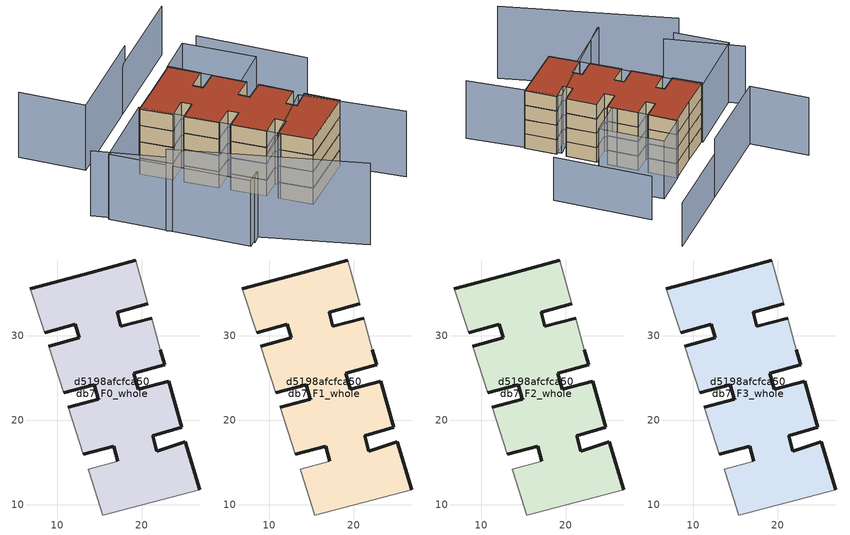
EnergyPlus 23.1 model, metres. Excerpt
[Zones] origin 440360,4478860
d5198afcfca50db7_F0_whole
 floor ground (EU_floor_Construction): 26.84,11.8 25.17,17.43 21.77,16.33 21.29,18.18 24.73,19.17 23.21,24.62 19.56,23.7 19.06,25.55 22.7,26.55 22.2,28.36 21.17,32.06 17.51,31.11 17.06,32.79 20.69,33.82 19.27,38.98 13.24,37.32 6.81,35.58 8.5,30.36 12.11,31.38 12.6,29.75 9.01,28.74 10.76,23.24 14.37,24.23 14.85,22.51 11.29,21.52 13.07,15.95 16.67,16.94 17.18,15.14 13.63,14.18 13.75,13.84 15.37,8.78 z0
 wall outside (EU_wall_Construction): 20.69,33.82 17.06,32.79 17.51,31.11 21.17,32.06 / 22.2,28.36 22.7,26.55 19.06,25.55 19.56,23.7 23.21,24.62 24.73,19.17 21.29,18.18 21.77,16.33 25.17,17.43 26.84,11.8 / 17.18,15.14 16.67,16.94 13.07,15.95 / 11.29,21.52 14.85,22.51 14.37,24.23 10.76,23.24 / 9.01,28.74 12.6,29.75 12.11,31.38 8.5,30.36 / 6.81,35.58 13.24,37.32 19.27,38.98 z0:3
 wall adiabatic (EU_wall_Construction): 21.17,32.06 22.2,28.36 / 26.84,11.8 15.37,8.78 13.75,13.84 13.63,14.18 17.18,15.14 / 13.07,15.95 11.29,21.52 / 10.76,23.24 9.01,28.74 / 8.5,30.36 6.81,35.58 / 19.27,38.98 20.69,33.82 z0:3
d5198afcfca50db7_F1_whole
 floor to d5198afcfca50db7_F0_whole (EU_floor_Construction): 26.84,11.8 25.17,17.43 21.77,16.33 21.29,18.18 24.73,19.17 23.21,24.62 19.56,23.7 19.06,25.55 22.7,26.55 22.2,28.36 21.17,32.06 17.51,31.11 17.06,32.79 20.69,33.82 19.27,38.98 13.24,37.32 6.81,35.58 8.5,30.36 12.11,31.38 12.6,29.75 9.01,28.74 10.75,23.24 14.37,24.23 14.85,22.51 11.29,21.52 13.07,15.95 16.67,16.94 17.18,15.14 13.63,14.18 13.75,13.84 15.37,8.78 z3
 wall outside (EU_wall_Construction): 20.69,33.82 17.06,32.79 17.51,31.11 21.17,32.06 / 22.2,28.36 22.7,26.55 19.06,25.55 19.56,23.7 23.21,24.62 24.73,19.17 21.29,18.18 21.77,16.33 25.17,17.43 26.84,11.8 / 17.18,15.14 16.67,16.94 13.07,15.95 / 11.29,21.52 14.85,22.51 14.37,24.23 10.76,23.24 / 9.01,28.74 12.6,29.75 12.11,31.38 8.5,30.36 / 6.81,35.58 13.24,37.32 19.27,38.98 z3:6
 wall adiabatic (EU_wall_Construction): 21.17,32.06 22.2,28.36 / 26.84,11.8 15.37,8.78 13.75,13.84 13.63,14.18 17.18,15.14 / 13.07,15.95 11.29,21.52 / 10.76,23.24 9.01,28.74 / 8.5,30.36 6.81,35.58 / 19.27,38.98 20.69,33.82 z3:6
d5198afcfca50db7_F2_whole
 floor to d5198afcfca50db7_F1_whole (EU_floor_Construction): 26.84,11.8 25.17,17.43 21.77,16.33 21.29,18.18 24.73,19.17 23.21,24.62 19.56,23.7 19.06,25.55 22.7,26.55 22.2,28.36 21.17,32.06 17.51,31.11 17.06,32.79 20.69,33.82 19.27,38.98 13.24,37.32 6.81,35.58 8.5,30.36 12.11,31.38 12.6,29.75 9.01,28.74 10.75,23.24 14.37,24.23 14.85,22.51 11.29,21.52 13.07,15.95 16.67,16.94 17.18,15.14 13.63,14.18 13.75,13.84 15.37,8.78 z6
 wall outside (EU_wall_Construction): 20.69,33.82 17.06,32.79 17.51,31.11 21.17,32.06 / 22.2,28.36 22.7,26.55 19.06,25.55 19.56,23.7 23.21,24.62 24.73,19.17 21.29,18.18 21.77,16.33 25.17,17.43 26.84,11.8 / 17.18,15.14 16.67,16.94 13.07,15.95 / 11.29,21.52 14.85,22.51 14.37,24.23 10.76,23.24 / 9.01,28.74 12.6,29.75 12.11,31.38 8.5,30.36 / 6.81,35.58 13.24,37.32 19.27,38.98 z6:9
 wall adiabatic (EU_wall_Construction): 21.17,32.06 22.2,28.36 / 26.84,11.8 15.37,8.78 13.75,13.84 13.63,14.18 17.18,15.14 / 13.07,15.95 11.29,21.52 / 10.76,23.24 9.01,28.74 / 8.5,30.36 6.81,35.58 / 19.27,38.98 20.69,33.82 z6:9
d5198afcfca50db7_F3_whole
 floor to d5198afcfca50db7_F2_whole (EU_floor_Construction): 26.84,11.8 25.17,17.43 21.77,16.33 21.29,18.18 24.73,19.17 23.21,24.62 19.56,23.7 19.06,25.55 22.7,26.55 22.2,28.36 21.17,32.06 17.51,31.11 17.06,32.79 20.69,33.82 19.27,38.98 13.24,37.32 6.81,35.58 8.5,30.36 12.11,31.38 12.6,29.75 9.01,28.74 10.75,23.24 14.37,24.23 14.85,22.51 11.29,21.52 13.07,15.95 16.67,16.94 17.18,15.14 13.63,14.18 13.75,13.84 15.37,8.78 z9
 wall outside (EU_wall_Construction): 20.69,33.82 17.06,32.79 17.51,31.11 21.17,32.06 / 22.2,28.36 22.7,26.55 19.06,25.55 19.56,23.7 23.21,24.62 24.73,19.17 21.29,18.18 21.77,16.33 25.17,17.43 26.84,11.8 / 17.18,15.14 16.67,16.94 13.07,15.95 / 11.29,21.52 14.85,22.51 14.37,24.23 10.76,23.24 / 9.01,28.74 12.6,29.75 12.11,31.38 8.5,30.36 / 6.81,35.58 13.24,37.32 19.27,38.98 z9:12
 wall adiabatic (EU_wall_Construction): 21.17,32.06 22.2,28.36 / 26.84,11.8 15.37,8.78 13.75,13.84 13.63,14.18 17.18,15.14 / 13.07,15.95 11.29,21.52 / 10.76,23.24 9.01,28.74 / 8.5,30.36 6.81,35.58 / 19.27,38.98 20.69,33.82 z9:12
 roof outside (EU_roof_Construction): 19.27,38.98 20.69,33.82 17.06,32.79 17.51,31.11 21.17,32.06 22.2,28.36 22.7,26.55 19.06,25.55 19.56,23.7 23.21,24.62 24.73,19.17 21.29,18.18 21.77,16.33 25.17,17.43 26.84,11.8 15.37,8.78 13.75,13.84 13.63,14.18 17.18,15.14 16.67,16.94 13.07,15.95 11.29,21.52 14.85,22.51 14.37,24.23 10.76,23.24 9.01,28.74 12.6,29.75 12.11,31.38 8.5,30.36 6.81,35.58 13.24,37.32 z12
shading: 1.3,9.78 24.35,17.97 / 24.35,17.97 30.15,1.66 / -7.15,34.83 -0.83,21.9 / 20.18,47.83 2.89,42.98 / 2.89,42.98 -0.06,53.5 / 13.77,13.79 0.2,9.79 / 0.2,9.79 -6.34,31.98 / -6.34,31.98 7.22,35.98 / 7.22,35.98 13.77,13.79 / 25.92,41.04 29.34,29.45 / 29.34,29.45 22.48,27.43 / 22.48,27.43 19.06,39.02 / 19.06,39.02 25.92,41.04 z0:12; -3.87,22.91 11.15,-5.09 z0:15; 37.48,25.64 32.59,43.13 / 36.43,52.41 19.33,47.59 z0:9
[Building]
EU S2 Campaign: North Axis=0; Terrain=City; Solar Distribution=FullExterior
[Site:Location]
Madrid: Latitude=40.5; Longitude=-3.5; Time Zone=1; Elevation=609
[SizingPeriod:WeatherFileDays]
AnnualSizingPeriod: Begin Month=1; Begin Day of Month=1; End Month=12; End Day of Month=31; Day of Week for Start Day=Monday; Use Weather File Daylight Saving Period=No; Use Weather File Rain and Snow Indicators=No
[MATERIAL]
EU_InternalMass_Material: Roughness=MediumRough; Thickness=0.1; Conductivity=1; Density=1800; Specific Heat=900; Thermal Absorptance=0.9; Solar Absorptance=0.7; Visible Absorptance=0.7
[MATERIAL:NOMASS] Roughness=MediumRough; Thermal Absorptance=0.9; Solar Absorptance=0.7; Visible Absorptance=0.7
Name | Thermal Resistance
EU_wall_NoMass | 0.459673
EU_roof_NoMass | 0.495815
EU_floor_NoMass | 0.788942
[CONSTRUCTION]
EU_wall_Construction: EU_wall_NoMass
EU_roof_Construction: EU_roof_NoMass
EU_floor_Construction: EU_floor_NoMass
EU_InternalMass_Construction: EU_InternalMass_Material
[ZONE] Type=1; Multiplier=1; Ceiling Height=autocalculate; Floor Area=autocalculate; Part of Total Floor Area=Yes
Name | Volume
d5198afcfca50db7_F0_whole | 920.795
d5198afcfca50db7_F1_whole; d5198afcfca50db7_F2_whole; d5198afcfca50db7_F3_whole | 920.792
[INTERNALMASS] Construction=EU_InternalMass_Construction; Surface Area=306.93
Name | Zone or ZoneList
d5198afcfca50db7_F0_whole_EU_InternalMass | d5198afcfca50db7_F0_whole
d5198afcfca50db7_F1_whole_EU_InternalMass | d5198afcfca50db7_F1_whole
d5198afcfca50db7_F2_whole_EU_InternalMass | d5198afcfca50db7_F2_whole
d5198afcfca50db7_F3_whole_EU_InternalMass | d5198afcfca50db7_F3_whole
[OTHEREQUIPMENT] Fuel Type=Electricity; Design Level Calculation Method=Watts/Area; Power per Zone Floor Area=1; Fraction Latent=0; Fraction Radiant=0; Fraction Lost=0; Carbon Dioxide Generation Rate=0; EndUse Subcategory=EU_Step8_InternalGains
Name | Zone or ZoneList or Space or SpaceList | Schedule
EU_Step8_InternalGain_d5198afcfca50db7_F0_whole_f000 | d5198afcfca50db7_F0_whole | EU_Step8_GainSchedule_d5198afcfca50db7_F0_whole_f000
EU_Step8_InternalGain_d5198afcfca50db7_F1_whole_f000 | d5198afcfca50db7_F1_whole | EU_Step8_GainSchedule_d5198afcfca50db7_F1_whole_f000
EU_Step8_InternalGain_d5198afcfca50db7_F2_whole_f000 | d5198afcfca50db7_F2_whole | EU_Step8_GainSchedule_d5198afcfca50db7_F2_whole_f000
EU_Step8_InternalGain_d5198afcfca50db7_F3_whole_f000 | d5198afcfca50db7_F3_whole | EU_Step8_GainSchedule_d5198afcfca50db7_F3_whole_f000
[ZONEVENTILATION:DESIGNFLOWRATE] Schedule=EU_AlwaysOn; Design Flow Rate Calculation Method=AirChanges/Hour; Air Changes per Hour=0.719161; Ventilation Type=Natural; Fan Pressure Rise=0; Fan Total Efficiency=1; Constant Term Coefficient=1; Temperature Term Coefficient=0; Velocity Term Coefficient=0; Velocity Squared Term Coefficient=0; Minimum Indoor Temperature=-100; Maximum Indoor Temperature=100; Delta Temperature=-100; Minimum Outdoor Temperature=-100; Maximum Outdoor Temperature=100; Maximum Wind Speed=40
Name | Zone or ZoneList or Space or SpaceList
EU_ConstantAir_d5198afcfca50db7_F0_whole | d5198afcfca50db7_F0_whole
EU_ConstantAir_d5198afcfca50db7_F1_whole | d5198afcfca50db7_F1_whole
EU_ConstantAir_d5198afcfca50db7_F2_whole | d5198afcfca50db7_F2_whole
EU_ConstantAir_d5198afcfca50db7_F3_whole | d5198afcfca50db7_F3_whole
[HVACTEMPLATE:THERMOSTAT] Constant Heating Setpoint=20; Constant Cooling Setpoint=50
EU_HeatOnly_d5198afcfca50db7_F0_whole; EU_HeatOnly_d5198afcfca50db7_F1_whole; EU_HeatOnly_d5198afcfca50db7_F2_whole; EU_HeatOnly_d5198afcfca50db7_F3_whole
[HVACTEMPLATE:ZONE:IDEALLOADSAIRSYSTEM] System Availability Schedule=EU_AlwaysOn; Maximum Heating Supply Air Temperature=50; Minimum Cooling Supply Air Temperature=13; Maximum Heating Supply Air Humidity Ratio=0.0156; Minimum Cooling Supply Air Humidity Ratio=0.0077; Heating Limit=NoLimit; Cooling Limit=NoLimit; Heating Availability Schedule=EU_AlwaysOn; Cooling Availability Schedule=EU_CoolingOff; Dehumidification Control Type=ConstantSensibleHeatRatio; Cooling Sensible Heat Ratio=0.7; Dehumidification Setpoint=60; Humidification Control Type=None; Humidification Setpoint=30; Outdoor Air Method=None; Outdoor Air Flow Rate per Person=0.00944; Outdoor Air Flow Rate per Zone Floor Area=0; Outdoor Air Flow Rate per Zone=0; Demand Controlled Ventilation Type=None; Outdoor Air Economizer Type=NoEconomizer; Heat Recovery Type=None; Sensible Heat Recovery Effectiveness=0.7; Latent Heat Recovery Effectiveness=0.65
Name | Template Thermostat
d5198afcfca50db7_F0_whole | EU_HeatOnly_d5198afcfca50db7_F0_whole
d5198afcfca50db7_F1_whole | EU_HeatOnly_d5198afcfca50db7_F1_whole
d5198afcfca50db7_F2_whole | EU_HeatOnly_d5198afcfca50db7_F2_whole
d5198afcfca50db7_F3_whole | EU_HeatOnly_d5198afcfca50db7_F3_whole
[SIZING:ZONE] Zone Cooling Design Supply Air Temperature Input Method=SupplyAirTemperature; Zone Cooling Design Supply Air Temperature=13; Zone Heating Design Supply Air Temperature Input Method=SupplyAirTemperature; Zone Heating Design Supply Air Temperature=50; Zone Cooling Design Supply Air Humidity Ratio=0.008; Zone Heating Design Supply Air Humidity Ratio=0.008; Cooling Design Air Flow Method=DesignDay; Cooling Design Air Flow Rate=0; Cooling Minimum Air Flow per Zone Floor Area=0.000762; Cooling Minimum Air Flow=0; Cooling Minimum Air Flow Fraction=0.2; Heating Design Air Flow Method=DesignDay; Heating Design Air Flow Rate=0; Heating Maximum Air Flow per Zone Floor Area=0.002032; Heating Maximum Air Flow=0.141576; Heating Maximum Air Flow Fraction=0.3; Account for Dedicated Outdoor Air System=No; Dedicated Outdoor Air System Control Strategy=NeutralSupplyAir; Dedicated Outdoor Air Low Setpoint Temperature for Design=autosize; Dedicated Outdoor Air High Setpoint Temperature for Design=autosize; Zone Load Sizing Method=Sensible Load Only No Latent Load; Zone Latent Cooling Design Supply Air Humidity Ratio Input Method=HumidityRatioDifference; Zone Cooling Design Supply Air Humidity Ratio Difference=0.005; Zone Latent Heating Design Supply Air Humidity Ratio Input Method=HumidityRatioDifference; Zone Humidification Design Supply Air Humidity Ratio Difference=0.005
d5198afcfca50db7_F0_whole; d5198afcfca50db7_F1_whole; d5198afcfca50db7_F2_whole; d5198afcfca50db7_F3_whole
[SCHEDULE:CONSTANT]
Name | Hourly Value
EU_AlwaysOn | 1
EU_CoolingOff | 0
[SCHEDULE:FILE] Column Number=1; Rows to Skip at Top=0; Number of Hours of Data=8760; Column Separator=Comma; Interpolate to Timestep=No; Minutes per Item=60; Adjust Schedule for Daylight Savings=Yes
Name | File
EU_Step8_GainSchedule_d5198afcfca50db7_F0_whole_f000 | ../../schedules/d5198afcfca50db7/d5198afcfca50db7_F0_whole_f000_gain.csv
EU_Step8_GainSchedule_d5198afcfca50db7_F1_whole_f000 | ../../schedules/d5198afcfca50db7/d5198afcfca50db7_F1_whole_f000_gain.csv
EU_Step8_GainSchedule_d5198afcfca50db7_F2_whole_f000 | ../../schedules/d5198afcfca50db7/d5198afcfca50db7_F2_whole_f000_gain.csv
EU_Step8_GainSchedule_d5198afcfca50db7_F3_whole_f000 | ../../schedules/d5198afcfca50db7/d5198afcfca50db7_F3_whole_f000_gain.csv
